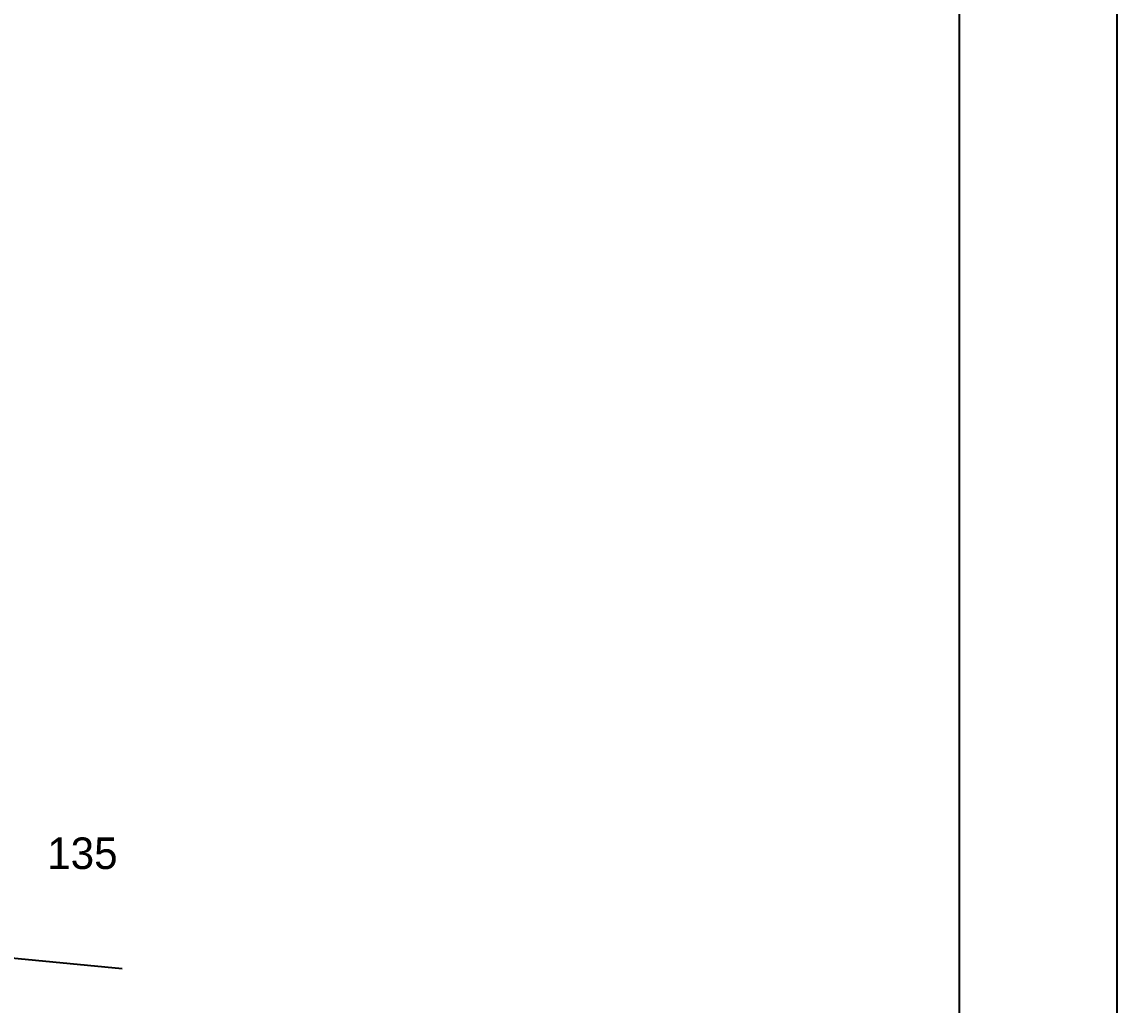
# Model space of a CAD drawing. Extents: x -493 to 187849, y -1657 to 664362.
# Drawn here: x 187675.2 to 187848.8, y 664027.4 to 664183.3 of the extents above; entities that cross this region are included whole.
import ezdxf

# ---------------------------------------------------------------- set-up
doc = ezdxf.new("R2010")
doc.units = 0
doc.header["$MEASUREMENT"] = 0
for name, color, linetype in [('0DXF_GUSH', 3, 'CONTINUOUS'), ('1DXF_GUSH', 3, 'CONTINUOUS'), ('TR_GILYON', 7, 'CONTINUOUS')]:
    doc.layers.add(name, color=color, linetype=linetype)
doc.styles.get("Standard").update_dxf_attribs({"font": 'dimheb.shx'})

msp = doc.modelspace()

# ---------------------------------------------------------------- linework, layer by layer
at = {"layer": '0DXF_GUSH'}
msp.add_lwpolyline([(187691.03, 664033.17), (187636.05, 664038.45)], dxfattribs=at)
at = {"layer": 'TR_GILYON', "linetype": 'CONTINUOUS'}
for points in [[(183412.32, 658921.8), (187848.8, 658921.8), (187848.8, 664361.7), (183412.32, 664361.7), (183412.32, 658921.8)], [(183437.32, 658946.8), (187823.8, 658946.8), (187823.8, 664336.7), (183437.32, 664336.7), (183437.32, 658946.8)]]:
    msp.add_lwpolyline(points, dxfattribs=at)

# ---------------------------------------------------------------- texts
at = {"layer": '1DXF_GUSH'}
msp.add_text('135', height=5, dxfattribs=at).set_placement((187679.17, 664048.99))
msp.add_text('135', height=5, dxfattribs=at).set_placement((187679.17, 664048.99))

doc.saveas('drawing.dxf')
